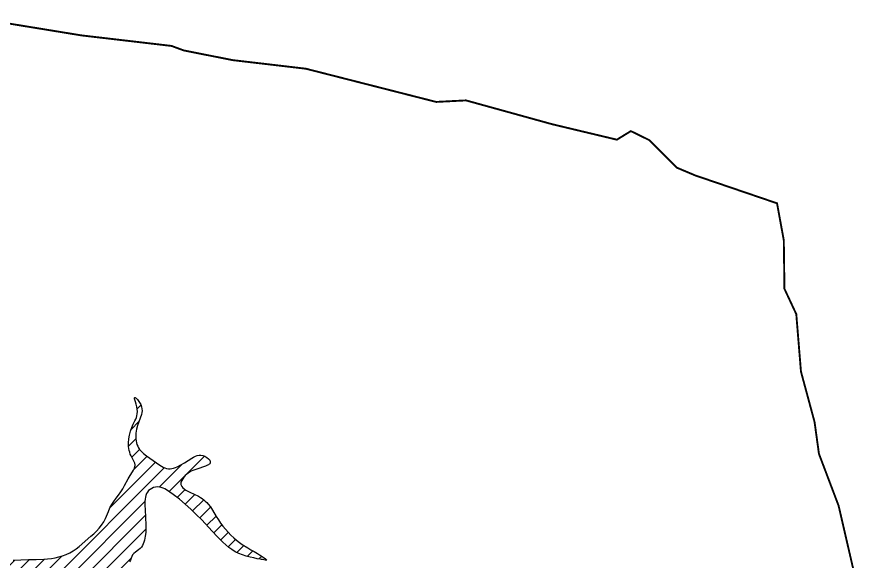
# Model space of a CAD drawing. Header units: inches. Extents: x 174104 to 230935, y 1583276 to 1631460.
# Drawn here: x 203582 to 206702, y 1623847 to 1625864 of the extents above; entities that cross this region are included whole.
import ezdxf

# ---------------------------------------------------------------- set-up
doc = ezdxf.new("R2010")
doc.units = ezdxf.units.IN
doc.header["$LTSCALE"] = 15
doc.header["$MEASUREMENT"] = 0
doc.linetypes.add('HIDDEN2', pattern=[0.1875, 0.125, -0.0625])
doc.layers.add('text2', color=7, linetype='Continuous')
doc.layers.add('VILLAGE BOUNDRY', color=5, linetype='Continuous')

msp = doc.modelspace()

# ---------------------------------------------------------------- hatches: boundary and pattern name
at = {"layer": 'text2'}
h = msp.add_hatch(dxfattribs=at)
h.set_pattern_fill('ANSI31', color=5, scale=300)
h.paths.add_polyline_path([(203912.46091, 1623602.15088), (203862.54366, 1623617.31526), (203856.92586, 1623598.82293), (203756.5442, 1623629.82346), (203724.75059, 1623634.59225), (203606.53257, 1623627.39413), (203221.19943, 1623799.6637), (203226.03276, 1623816.86395), (203226.64589, 1623819.51587), (203227.31264, 1623822.46307), (203228.03686, 1623825.72666), (203228.82237, 1623829.32773), (203229.673, 1623833.28737), (203230.59258, 1623837.62668), (203231.58494, 1623842.36673), (203232.65392, 1623847.52864), (203233.80334, 1623853.13348), (203235.03704, 1623859.20235), (203236.36171, 1623865.74731), (203237.82441, 1623872.65358), (203239.50188, 1623879.71291), (203241.47158, 1623886.71487), (203243.81061, 1623893.46523), (203246.59023, 1623900.02888), (203250.05395, 1623906.37506), (203252.39641, 1623908.98109), (203255.31139, 1623910.93178), (203258.65162, 1623912.30343), (203262.22556, 1623913.21875), (203269.45582, 1623914.1009), (203276.60799, 1623914.01692), (203283.69597, 1623913.21082), (203290.73494, 1623911.92601), (203318.62852, 1623905.59626), (203346.20979, 1623898.59543), (203373.51855, 1623890.69391), (203427.80979, 1623873.32992), (203455.0809, 1623864.7143), (203482.62596, 1623857.01644), (203496.54403, 1623853.97238), (203510.5818, 1623851.73397), (203524.74578, 1623850.43529), (203538.99813, 1623849.92379), (203567.57021, 1623850.35034), (203596.04678, 1623851.5164), (203624.51506, 1623852.69173), (203653.07738, 1623853.4449), (203681.62257, 1623854.56317), (203695.82758, 1623855.65603), (203709.95486, 1623857.31658), (203723.97956, 1623859.70146), (203737.8669, 1623862.90243), (203751.57095, 1623866.93892), (203765.02464, 1623871.841), (203778.06191, 1623877.7086), (203790.48692, 1623884.6626), (203802.16708, 1623892.75274), (203813.26697, 1623901.69406), (203856.3015, 1623939.21212), (203866.92565, 1623948.70087), (203877.24119, 1623958.60845), (203887.03068, 1623969.10516), (203895.96935, 1623980.27481), (203903.72252, 1623992.19319), (203910.10876, 1624004.87031), (203921.01697, 1624031.26887), (203926.94982, 1624044.24872), (203933.99368, 1624056.66051), (203941.94512, 1624068.57715), (203950.35854, 1624080.18976), (203958.78826, 1624091.68952), (203966.78913, 1624103.26748), (203974.11424, 1624115.06658), (203981.01255, 1624127.10947), (203994.82942, 1624151.94322), (204002.39835, 1624164.74238), (204010.61105, 1624177.78913), (204014.40949, 1624184.37046), (204017.49272, 1624190.95975), (204019.47581, 1624197.53384), (204019.93451, 1624200.80796), (204019.97382, 1624204.0696), (204018.72614, 1624210.5526), (204016.09331, 1624217.01202), (204008.88848, 1624230.03111), (204005.41512, 1624236.67533), (204002.48991, 1624243.43858), (204000.10368, 1624250.30713), (203998.23242, 1624257.26572), (203996.85212, 1624264.29914), (203995.93877, 1624271.39215), (203995.46834, 1624278.52952), (203995.41684, 1624285.696), (203996.47517, 1624300.05441), (203998.94639, 1624314.30482), (204002.69478, 1624328.2327), (204007.58676, 1624341.62), (204013.48018, 1624354.25738), (204019.77241, 1624366.40494), (204022.66909, 1624372.59107), (204025.17556, 1624379.02135), (204027.12386, 1624385.82269), (204028.34603, 1624393.12204), (204028.67414, 1624401.04632), (204027.94024, 1624409.72246), (204026.11922, 1624419.11028), (204023.67259, 1624428.60031), (204021.16544, 1624437.46195), (204020.06576, 1624441.42881), (204019.16285, 1624444.96458), (204018.52735, 1624447.97794), (204018.2299, 1624450.37756), (204018.34113, 1624452.07212), (204018.93167, 1624452.97029), (204020.06697, 1624452.98658), (204021.72169, 1624452.1375), (204023.79325, 1624450.52638), (204026.17661, 1624448.25932), (204028.76673, 1624445.44239), (204031.45857, 1624442.1817), (204036.72723, 1624434.75336), (204041.14226, 1624426.82302), (204044.06194, 1624419.07193), (204045.54675, 1624411.58936), (204045.81227, 1624404.33377), (204045.07406, 1624397.26366), (204043.54771, 1624390.33749), (204038.99291, 1624376.75089), (204033.85416, 1624363.24559), (204029.24425, 1624349.61588), (204025.56738, 1624335.80249), (204023.18619, 1624321.75475), (204022.59478, 1624314.62717), (204022.46324, 1624307.42227), (204022.83125, 1624300.16807), (204023.72745, 1624292.96007), (204025.17917, 1624285.90171), (204027.21374, 1624279.09641), (204029.85836, 1624272.64735), (204033.11597, 1624266.61507), (204036.93705, 1624260.96783), (204041.26522, 1624255.66187), (204046.04413, 1624250.65343), (204051.21742, 1624245.89875), (204062.52164, 1624236.97564), (204074.72698, 1624228.54243), (204100.03761, 1624211.74601), (204112.41098, 1624203.11028), (204118.54539, 1624199.12223), (204124.68942, 1624195.59683), (204130.87644, 1624192.71615), (204137.13982, 1624190.66228), (204143.50607, 1624189.57796), (204149.97067, 1624189.42728), (204156.52028, 1624190.12368), (204163.14155, 1624191.58058), (204169.82114, 1624193.71143), (204176.54571, 1624196.42964), (204190.07642, 1624203.28187), (204203.62696, 1624211.44471), (204230.40097, 1624228.83101), (204237.04969, 1624232.64073), (204243.74013, 1624235.84691), (204250.50684, 1624238.24329), (204257.38441, 1624239.62357), (204264.40739, 1624239.78151), (204271.61035, 1624238.51081), (204279.00144, 1624235.63001), (204286.18162, 1624231.34004), (204292.4321, 1624226.14207), (204294.9814, 1624223.36173), (204297.02551, 1624220.54535), (204298.47351, 1624217.7566), (204299.23447, 1624215.05912), (204299.22398, 1624212.5136), (204298.44844, 1624210.13907), (204296.98088, 1624207.92402), (204294.8959, 1624205.85623), (204292.26807, 1624203.92348), (204289.17197, 1624202.11356), (204281.87332, 1624198.8133), (204273.5966, 1624195.8577), (204256.49395, 1624190.58947), (204248.6503, 1624188.08195), (204241.38911, 1624185.53055), (204234.64499, 1624182.83948), (204228.35255, 1624179.91297), (204222.44641, 1624176.65524), (204216.86119, 1624172.97051), (204211.53149, 1624168.76302), (204206.39194, 1624163.93698), (204201.39247, 1624158.40875), (204196.75791, 1624152.31223), (204192.95069, 1624145.96939), (204190.44105, 1624139.7084), (204189.81953, 1624136.71099), (204189.67094, 1624133.841), (204189.97501, 1624131.09367), (204190.70582, 1624128.46096), (204193.34381, 1624123.50721), (204197.37734, 1624118.91542), (204202.59882, 1624114.62122), (204208.80068, 1624110.56025), (204215.77533, 1624106.66816), (204223.31519, 1624102.88059), (204239.26024, 1624095.3616), (204254.97519, 1624087.48843), (204262.22897, 1624083.25863), (204268.90094, 1624078.77886), (204275.03, 1624074.06395), (204280.66814, 1624069.13295), (204285.86731, 1624064.00491), (204290.67951, 1624058.69886), (204299.35084, 1624047.62891), (204307.09792, 1624036.07545), (204321.48254, 1624012.12738), (204328.95165, 1624000.03745), (204337.09586, 1623988.06692), (204345.92153, 1623976.3267), (204355.3185, 1623964.91592), (204365.17656, 1623953.93367), (204375.38546, 1623943.47908), (204385.83498, 1623933.65126), (204396.4149, 1623924.54932), (204407.01499, 1623916.27237), (204417.53981, 1623908.89742), (204438.83359, 1623895.88956), (204450.0237, 1623889.49655), (204461.85826, 1623882.6685), (204474.54899, 1623875.02366), (204481.28157, 1623870.77565), (204488.3076, 1623866.18028), (204495.65352, 1623861.18984), (204503.34492, 1623855.757), (204506.86546, 1623853.05783), (204507.97683, 1623851.95341), (204508.34407, 1623851.14494), (204507.82727, 1623850.69427), (204506.55823, 1623850.5544), (204504.71774, 1623850.65868), (204502.48657, 1623850.94049), (204493.06069, 1623852.58439), (204489.13086, 1623853.29395), (204485.648, 1623853.92452), (204473.46012, 1623856.16634), (204460.53973, 1623858.69228), (204446.73744, 1623861.74179), (204432.48603, 1623865.45988), (204418.21826, 1623869.99152), (204404.36693, 1623875.48173), (204391.31253, 1623882.04771), (204379.08142, 1623889.61839), (204367.55306, 1623898.0446), (204356.60639, 1623907.17691), (204346.12038, 1623916.86589), (204326.04617, 1623937.31614), (204306.41383, 1623958.2615), (204267.10799, 1623999.84137), (204247.18055, 1624020.08928), (204226.90286, 1624039.72071), (204206.09411, 1624058.59878), (204184.41013, 1624076.7472), (204161.4768, 1624094.21914), (204149.42471, 1624102.7179), (204136.91582, 1624110.8008), (204130.47028, 1624114.3591), (204123.88632, 1624117.38943), (204117.15565, 1624119.73743), (204110.26999, 1624121.24869), (204103.22106, 1624121.76882), (204096.02357, 1624121.16254), (204088.87031, 1624119.44257), (204082.03728, 1624116.69077), (204075.80093, 1624112.98938), (204070.43721, 1624108.42066), (204066.11319, 1624103.07468), (204062.75026, 1624097.05901), (204060.23615, 1624090.48363), (204058.45861, 1624083.45853), (204057.30538, 1624076.09368), (204056.66417, 1624068.49909), (204056.46882, 1624053.06055), (204057.01848, 1624037.95719), (204058.83055, 1624009.19217), (204060.21096, 1623981.3559), (204060.22336, 1623967.41049), (204059.5029, 1623953.31053), (204057.8264, 1623939.08987), (204054.96642, 1623924.80082), (204052.96956, 1623917.7332), (204050.45482, 1623910.89477), (204047.30714, 1623904.43571), (204043.41142, 1623898.50621), (204038.65388, 1623893.25532), (204033.09081, 1623888.67943), (204021.16919, 1623880.28542), (204015.68146, 1623875.77963), (204011.08964, 1623870.60953), (204007.69217, 1623864.53593), (204005.0915, 1623857.85137), (204002.66963, 1623851.01685), (203999.8149, 1623844.48795), (203996.26863, 1623838.42022), (203992.30017, 1623832.52039), (203988.22221, 1623826.45845), (203984.49937, 1623820.01963), (203983.06214, 1623816.70237), (203982.08231, 1623813.35777), (203981.6903, 1623810.01422), (203981.95586, 1623806.69668), (203982.8329, 1623803.42351), (203984.26229, 1623800.21236), (203986.1849, 1623797.08086), (203988.54161, 1623794.04665), (203994.32084, 1623788.34067), (204001.11602, 1623783.18837), (204015.5928, 1623773.94919), (204022.1701, 1623769.46299), (204027.57047, 1623764.79951), (204029.65676, 1623762.33889), (204031.24176, 1623759.75908), (204032.25645, 1623757.03511), (204032.63182, 1623754.14204), (204032.29896, 1623751.05506), (204031.23393, 1623747.8057), (204029.52379, 1623744.56479), (204027.27251, 1623741.52426), (204024.58402, 1623738.87605), (204021.5621, 1623736.81032), (204018.29816, 1623735.38478), (204014.86297, 1623734.43639), (204007.75414, 1623733.23539), (204000.78093, 1623731.75041), (203994.25408, 1623729.17808), (203988.1598, 1623725.61888), (203982.46051, 1623721.23958), (203977.11863, 1623716.20692), (203972.0966, 1623710.68765), (203967.35683, 1623704.84852), (203958.57378, 1623692.8777), (203954.46491, 1623687.0597), (203950.72974, 1623681.08795), (203947.77172, 1623674.20617), (203945.1947, 1623666.82771), (203943.55755, 1623663.62201), (203941.40658, 1623661.12419), (203938.53618, 1623659.61618), (203934.98726, 1623659.05192), (203927.41028, 1623658.71771), (203924.19815, 1623657.87907), (203921.84374, 1623655.97357), (203920.28465, 1623653.08937), (203919.31769, 1623649.50098), (203918.3468, 1623641.31048), (203917.51765, 1623633.31876), (203916.5371, 1623625.96691), (203915.47847, 1623619.21335), (203914.41526, 1623613.01623), (203913.40663, 1623607.33727)])
h.paths.add_polyline_path([(203470.33763, 1623748.12159), (203859.33831, 1623748.12159), (203859.33831, 1623799.63933), (203470.33763, 1623799.63933)], flags=24)

# ---------------------------------------------------------------- linework, layer by layer
at = {"layer": 'text2', "color": 5}
msp.add_polyline3d([(203567.57021, 1623850.35034, 0), (203596.04678, 1623851.5164, 0.00001), (203624.51506, 1623852.69173, 0), (203653.07738, 1623853.4449, 0), (203681.62257, 1623854.56317, 0), (203695.82758, 1623855.65603, 0), (203709.95486, 1623857.31658, 0), (203723.97956, 1623859.70146, 0), (203737.8669, 1623862.90243, 0), (203751.57095, 1623866.93892, 0), (203765.02464, 1623871.841, 0), (203778.06191, 1623877.7086, 0), (203790.48692, 1623884.6626, 0), (203802.16708, 1623892.75274, 0), (203813.26697, 1623901.69406, 0), (203856.3015, 1623939.21212, 0), (203866.92565, 1623948.70087, 0), (203877.24119, 1623958.60845, 0), (203887.03068, 1623969.10516, 0), (203895.96935, 1623980.27481, 0), (203903.72252, 1623992.19319, 0), (203910.10876, 1624004.87031, 0), (203921.01697, 1624031.26887, 0), (203926.94982, 1624044.24872, 0), (203933.99368, 1624056.66051, 0), (203941.94512, 1624068.57715, 0), (203950.35854, 1624080.18976, 0), (203958.78826, 1624091.68952, 0), (203966.78913, 1624103.26748, 0), (203974.11424, 1624115.06658, 0), (203981.01255, 1624127.10947, 0), (203994.82942, 1624151.94322, 0), (204002.39835, 1624164.74238, 0), (204010.61105, 1624177.78913, 0), (204014.40949, 1624184.37046, 0), (204017.49272, 1624190.95975, 0), (204019.47581, 1624197.53384, 0), (204019.93451, 1624200.80796, 0), (204019.97382, 1624204.0696, 0), (204018.72614, 1624210.5526, 0), (204016.09331, 1624217.01202, 0), (204008.88848, 1624230.03111, 0), (204005.41512, 1624236.67533, 0), (204002.48991, 1624243.43858, 0), (204000.10368, 1624250.30713, 0), (203998.23242, 1624257.26572, 0), (203996.85212, 1624264.29914, 0), (203995.93877, 1624271.39215, 0), (203995.46834, 1624278.52952, 0), (203995.41684, 1624285.696, 0), (203996.47517, 1624300.05441, 0), (203998.94639, 1624314.30482, 0), (204002.69478, 1624328.2327, 0), (204007.58676, 1624341.62, 0), (204013.48018, 1624354.25738, 0), (204019.77241, 1624366.40494, 0), (204022.66909, 1624372.59107, 0), (204025.17556, 1624379.02135, 0), (204027.12386, 1624385.82269, 0), (204028.34603, 1624393.12204, 0), (204028.67414, 1624401.04632, 0), (204027.94024, 1624409.72246, 0), (204026.11922, 1624419.11028, 0), (204023.67259, 1624428.60031, 0), (204021.16544, 1624437.46195, 0), (204020.06576, 1624441.42881, 0), (204019.16285, 1624444.96458, 0), (204018.52735, 1624447.97794, 0), (204018.2299, 1624450.37756, 0), (204018.34113, 1624452.07212, 0), (204018.93167, 1624452.97029, 0), (204020.06697, 1624452.98658, 0), (204021.72169, 1624452.1375, 0), (204023.79325, 1624450.52638, 0), (204026.17661, 1624448.25932, 0), (204028.76673, 1624445.44239, 0), (204031.45857, 1624442.1817, 0), (204036.72723, 1624434.75336, 0), (204041.14226, 1624426.82302, 0), (204044.06194, 1624419.07193, 0), (204045.54675, 1624411.58936, 0), (204045.81227, 1624404.33377, 0), (204045.07406, 1624397.26366, 0), (204043.54771, 1624390.33749, 0), (204038.99291, 1624376.75089, 0), (204033.85416, 1624363.24559, 0), (204029.24425, 1624349.61588, 0), (204025.56738, 1624335.80249, 0), (204023.18619, 1624321.75475, 0), (204022.59478, 1624314.62717, 0), (204022.46324, 1624307.42227, 0), (204022.83125, 1624300.16807, 0), (204023.72745, 1624292.96007, 0), (204025.17917, 1624285.90171, 0), (204027.21374, 1624279.09641, 0), (204029.85836, 1624272.64735, 0), (204033.11597, 1624266.61507, 0), (204036.93705, 1624260.96783, 0), (204041.26522, 1624255.66187, 0), (204046.04413, 1624250.65343, 0), (204051.21742, 1624245.89875, 0), (204062.52164, 1624236.97564, 0), (204074.72698, 1624228.54243, 0), (204100.03761, 1624211.74601, 0), (204112.41098, 1624203.11028, 0), (204118.54539, 1624199.12223, 0), (204124.68942, 1624195.59683, 0), (204130.87644, 1624192.71615, 0), (204137.13982, 1624190.66228, 0), (204143.50607, 1624189.57796, 0), (204149.97067, 1624189.42728, 0), (204156.52028, 1624190.12368, 0), (204163.14155, 1624191.58058, 0), (204169.82114, 1624193.71143, 0), (204176.54571, 1624196.42964, 0), (204190.07642, 1624203.28187, 0), (204203.62696, 1624211.44471, 0), (204230.40097, 1624228.83101, 0), (204237.04969, 1624232.64073, 0), (204243.74013, 1624235.84691, 0), (204250.50684, 1624238.24329, 0), (204257.38441, 1624239.62357, 0), (204264.40739, 1624239.78151, 0), (204271.61035, 1624238.51081, 0), (204279.00144, 1624235.63001, 0), (204286.18162, 1624231.34004, 0), (204292.4321, 1624226.14207, 0), (204294.9814, 1624223.36173, 0), (204297.02551, 1624220.54535, 0), (204298.47351, 1624217.7566, 0), (204299.23447, 1624215.05912, 0), (204299.22398, 1624212.5136, 0), (204298.44844, 1624210.13907, 0), (204296.98088, 1624207.92402, 0), (204294.8959, 1624205.85623, 0), (204292.26807, 1624203.92348, 0), (204289.17197, 1624202.11356, 0), (204281.87332, 1624198.8133, 0), (204273.5966, 1624195.8577, 0), (204256.49395, 1624190.58947, 0), (204248.6503, 1624188.08195, 0), (204241.38911, 1624185.53055, 0), (204234.64499, 1624182.83948, 0), (204228.35255, 1624179.91297, 0), (204222.44641, 1624176.65524, 0), (204216.86119, 1624172.97051, 0), (204211.53149, 1624168.76302, 0), (204206.39194, 1624163.93698, 0), (204201.39247, 1624158.40875, 0), (204196.75791, 1624152.31223, 0), (204192.95069, 1624145.96939, 0), (204190.44105, 1624139.7084, 0), (204189.81953, 1624136.71099, 0), (204189.67094, 1624133.841, 0), (204189.97501, 1624131.09367, 0), (204190.70582, 1624128.46096, 0), (204193.34381, 1624123.50721, 0), (204197.37734, 1624118.91542, 0), (204202.59882, 1624114.62122, 0), (204208.80068, 1624110.56025, 0), (204215.77533, 1624106.66816, 0), (204223.31519, 1624102.88059, 0), (204239.26024, 1624095.3616, 0), (204254.97519, 1624087.48843, 0), (204262.22897, 1624083.25863, 0), (204268.90094, 1624078.77886, 0), (204275.03, 1624074.06395, 0), (204280.66814, 1624069.13295, 0), (204285.86731, 1624064.00491, 0), (204290.67951, 1624058.69886, 0), (204299.35084, 1624047.62891, 0), (204307.09792, 1624036.07545, 0), (204321.48254, 1624012.12738, 0), (204328.95165, 1624000.03745, 0), (204337.09586, 1623988.06692, 0), (204345.92153, 1623976.3267, 0), (204355.3185, 1623964.91592, 0), (204365.17656, 1623953.93367, 0), (204375.38546, 1623943.47908, 0), (204385.83498, 1623933.65126, 0), (204396.4149, 1623924.54932, 0), (204407.01499, 1623916.27237, 0), (204417.53981, 1623908.89742, 0), (204438.83359, 1623895.88956, 0), (204450.0237, 1623889.49655, 0), (204461.85826, 1623882.6685, 0), (204474.54899, 1623875.02366, 0), (204481.28157, 1623870.77565, 0), (204488.3076, 1623866.18028, 0), (204495.65352, 1623861.18984, 0), (204503.34492, 1623855.757, 0), (204506.86546, 1623853.05783, 0), (204507.97683, 1623851.95341, 0), (204508.34407, 1623851.14494, 0), (204507.82727, 1623850.69427, 0), (204506.55823, 1623850.5544, 0), (204504.71774, 1623850.65868, 0), (204502.48657, 1623850.94049, 0), (204493.06069, 1623852.58439, 0), (204489.13086, 1623853.29395, 0), (204485.648, 1623853.92452, 0), (204473.46012, 1623856.16634, 0), (204460.53973, 1623858.69228, 0), (204446.73744, 1623861.74179, 0), (204432.48603, 1623865.45988, 0), (204418.21826, 1623869.99152, 0), (204404.36693, 1623875.48173, 0), (204391.31253, 1623882.04771, 0), (204379.08142, 1623889.61839, 0), (204367.55306, 1623898.0446, 0), (204356.60639, 1623907.17691, 0), (204346.12038, 1623916.86589, 0), (204326.04617, 1623937.31614, 0), (204306.41383, 1623958.2615, 0), (204267.10799, 1623999.84137, 0), (204247.18055, 1624020.08928, 0), (204226.90286, 1624039.72071, 0), (204206.09411, 1624058.59878, 0), (204184.41013, 1624076.7472, 0), (204161.4768, 1624094.21914, 0), (204149.42471, 1624102.7179, 0), (204136.91582, 1624110.8008, 0), (204130.47028, 1624114.3591, 0), (204123.88632, 1624117.38943, 0), (204117.15565, 1624119.73743, 0), (204110.26999, 1624121.24869, 0), (204103.22106, 1624121.76882, 0), (204096.02357, 1624121.16254, 0), (204088.87031, 1624119.44257, 0), (204082.03728, 1624116.69077, 0), (204075.80093, 1624112.98938, 0), (204070.43721, 1624108.42066, 0), (204066.11319, 1624103.07468, 0), (204062.75026, 1624097.05901, 0), (204060.23615, 1624090.48363, 0), (204058.45861, 1624083.45853, 0), (204057.30538, 1624076.09368, 0), (204056.66417, 1624068.49909, 0), (204056.46882, 1624053.06055, 0), (204057.01848, 1624037.95719, 0), (204058.83055, 1624009.19217, 0), (204060.21096, 1623981.3559, 0), (204060.22336, 1623967.41049, 0), (204059.5029, 1623953.31053, 0), (204057.8264, 1623939.08987, 0), (204054.96642, 1623924.80082, 0), (204052.96956, 1623917.7332, 0), (204050.45482, 1623910.89477, 0), (204047.30714, 1623904.43571, 0), (204043.41142, 1623898.50621, 0), (204038.65388, 1623893.25532, 0), (204033.09081, 1623888.67943, 0), (204021.16919, 1623880.28542, 0), (204015.68146, 1623875.77963, 0), (204011.08964, 1623870.60953, 0), (204007.69217, 1623864.53593, 0), (204005.0915, 1623857.85137, 0), (204002.66963, 1623851.01685, 0), (203999.8149, 1623844.48795, 0)], dxfattribs=at)
at = {"layer": 'VILLAGE BOUNDRY', "linetype": 'HIDDEN2', "ltscale": 20, "const_width": 7}
msp.add_lwpolyline([(203421.12165, 1625860.04072), (203821.70109, 1625794.74291), (204155.45057, 1625755.77216), (204200.03916, 1625739.33263), (204380.75732, 1625703.35751), (204653.74444, 1625671.32298), (205136.86548, 1625548.31599), (205247.31536, 1625553.99269), (205567.57977, 1625465.58077), (205806.91435, 1625408.45702), (205858.83299, 1625440.27474), (205926.11344, 1625407.35152), (206028.70349, 1625305.03853), (206097.44951, 1625276.08461), (206400.96348, 1625172.74997), (206426.07892, 1625035.4143), (206428.42245, 1624855.96554), (206472.33689, 1624762.20754), (206489.71948, 1624549.20019), (206540.0743, 1624362.87338), (206556.41533, 1624244.55671), (206629.35256, 1624052.15895), (206698.37639, 1623753.86971)], dxfattribs=at)

doc.saveas('drawing.dxf')
